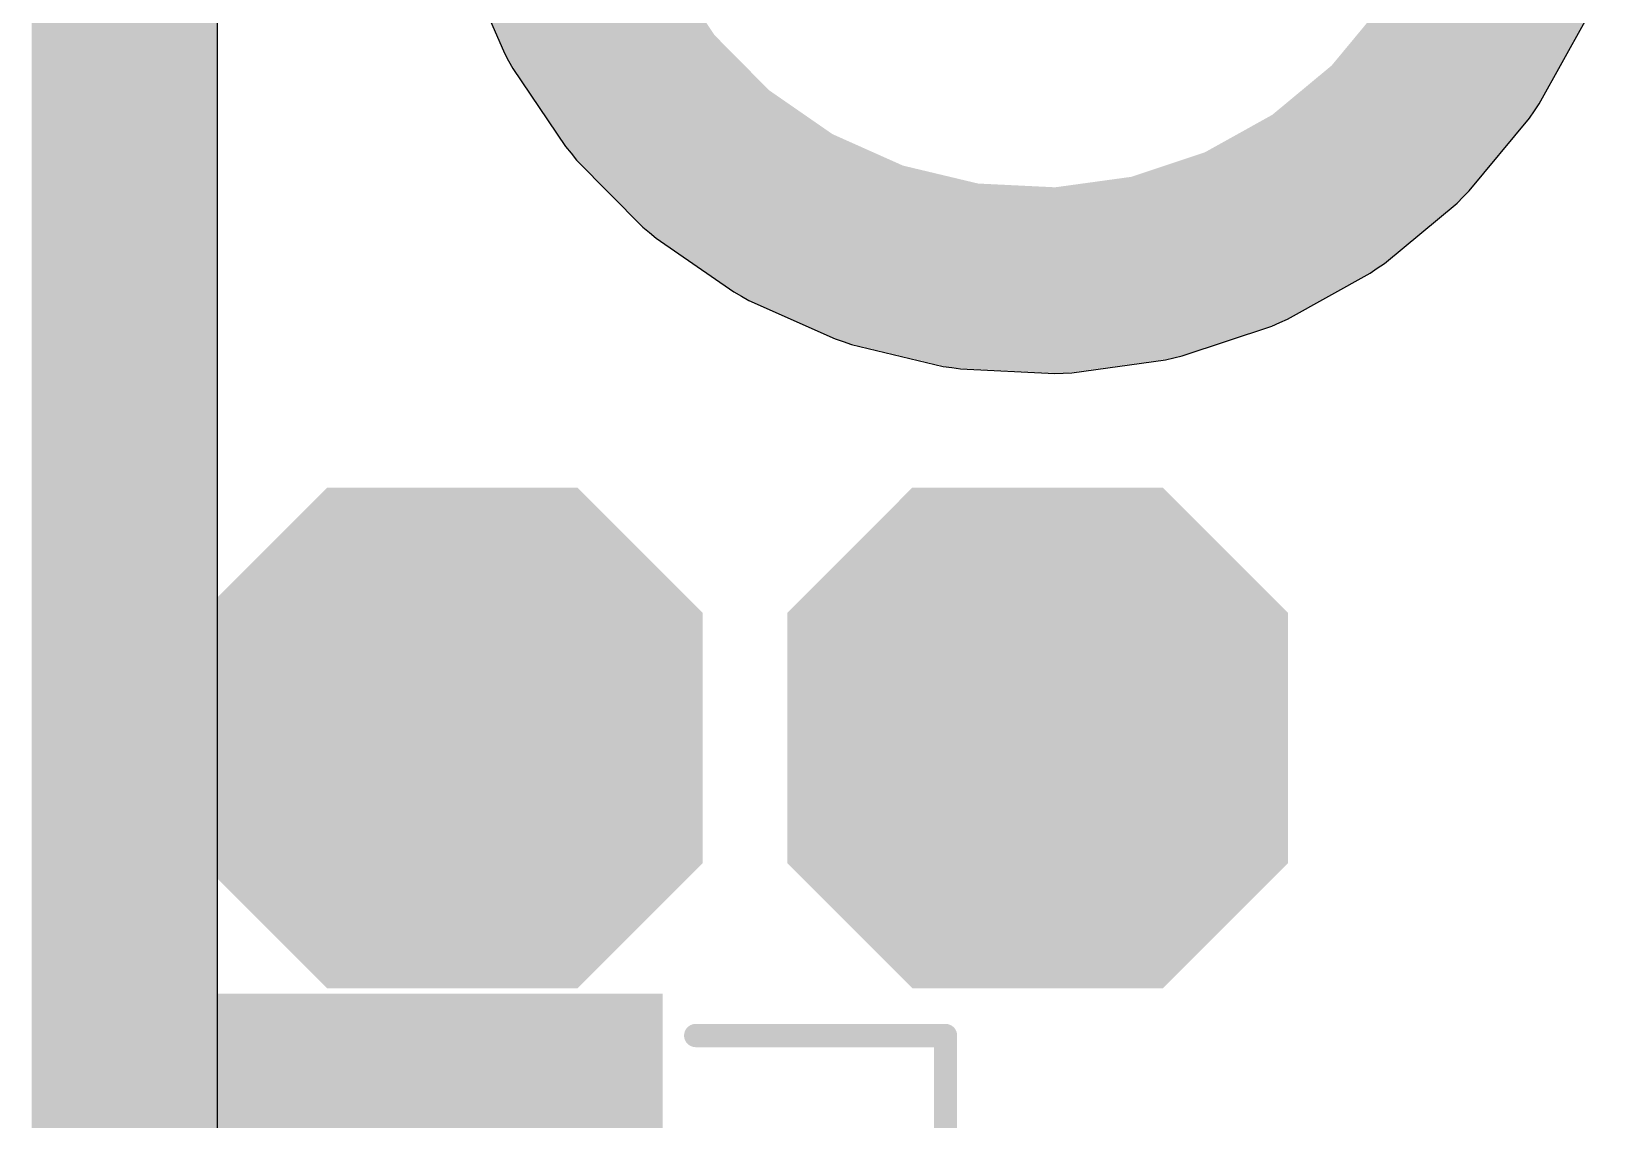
# Model space of a CAD drawing. Header units: inches. Extents: x -5 to 5450, y -4 to 5452.
# Drawn here: x -4.95 to 3.72, y 30.35 to 36.31 of the extents above; entities that cross this region are included whole.
import ezdxf

# ---------------------------------------------------------------- set-up
doc = ezdxf.new("R2010")
doc.units = ezdxf.units.IN
for name, color, linetype in [('Board_outline', 216, 'Continuous'), ('Bottom Layer', 5, 'Continuous'), ('Bottom Solder', 6, 'Continuous'), ('Ground', 76, 'Continuous'), ('Multi-Layer', 9, 'Continuous'), ('Pad Holes', 156, 'Continuous'), ('Power', 16, 'Continuous'), ('Top Layer', 1, 'Continuous'), ('Top Overlay', 2, 'Continuous'), ('Top Paste', 8, 'Continuous'), ('Top Solder', 216, 'Continuous')]:
    doc.layers.add(name, color=color, linetype=linetype)

# ---------------------------------------------------------------- blocks, each defined once
blk = doc.blocks.new('W_______2_54_1_0_103')
at = {"layer": 'Bottom Layer'}
blk.add_hatch(color=5, dxfattribs=at).paths.add_polyline_path([(0.635, 1.27), (-0.635, 1.27), (-1.27, 0.635), (-1.27, -0.635), (-0.635, -1.27), (0.635, -1.27), (1.27, -0.635), (1.27, 0.635)])
at = {"layer": 'Bottom Solder'}
blk.add_hatch(color=6, dxfattribs=at).paths.add_polyline_path([(0.6858, 1.3716), (-0.6858, 1.3716), (-1.3716, 0.6858), (-1.3716, -0.6858), (-0.6858, -1.3716), (0.6858, -1.3716), (1.3716, -0.6858), (1.3716, 0.6858)])
at = {"layer": 'Ground'}
h = blk.add_hatch(color=76, dxfattribs=at)
edge = h.paths.add_edge_path()
edge.add_arc((0, 0), 1.016, 0, 360)
at = {"layer": 'Multi-Layer'}
blk.add_hatch(color=9, dxfattribs=at).paths.add_polyline_path([(0.635, 1.27), (-0.635, 1.27), (-1.27, 0.635), (-1.27, -0.635), (-0.635, -1.27), (0.635, -1.27), (1.27, -0.635), (1.27, 0.635)])
at = {"layer": 'Pad Holes'}
h = blk.add_hatch(color=7, dxfattribs=at)
edge = h.paths.add_edge_path()
edge.add_arc((0, 0), 0.508, 0, 360)
at = {"layer": 'Power'}
h = blk.add_hatch(color=16, dxfattribs=at)
edge = h.paths.add_edge_path()
edge.add_arc((0, 0), 1.016, 0, 360)
at = {"layer": 'Top Layer'}
blk.add_hatch(color=1, dxfattribs=at).paths.add_polyline_path([(0.635, 1.27), (-0.635, 1.27), (-1.27, 0.635), (-1.27, -0.635), (-0.635, -1.27), (0.635, -1.27), (1.27, -0.635), (1.27, 0.635)])
at = {"layer": 'Top Solder'}
blk.add_hatch(color=216, dxfattribs=at).paths.add_polyline_path([(0.6858, 1.3716), (-0.6858, 1.3716), (-1.3716, 0.6858), (-1.3716, -0.6858), (-0.6858, -1.3716), (0.6858, -1.3716), (1.3716, -0.6858), (1.3716, 0.6858)])
blk = doc.blocks.new('W_______2_54_1_0_118')
at = {"layer": 'Bottom Layer'}
blk.add_hatch(color=5, dxfattribs=at).paths.add_polyline_path([(0.635, 1.27), (-0.635, 1.27), (-1.27, 0.635), (-1.27, -0.635), (-0.635, -1.27), (0.635, -1.27), (1.27, -0.635), (1.27, 0.635)])
at = {"layer": 'Bottom Solder'}
blk.add_hatch(color=6, dxfattribs=at).paths.add_polyline_path([(0.6858, 1.3716), (-0.6858, 1.3716), (-1.3716, 0.6858), (-1.3716, -0.6858), (-0.6858, -1.3716), (0.6858, -1.3716), (1.3716, -0.6858), (1.3716, 0.6858)])
at = {"layer": 'Ground'}
h = blk.add_hatch(color=76, dxfattribs=at)
edge = h.paths.add_edge_path()
edge.add_arc((0, 0), 1.016, 0, 360)
at = {"layer": 'Multi-Layer'}
blk.add_hatch(color=9, dxfattribs=at).paths.add_polyline_path([(0.635, 1.27), (-0.635, 1.27), (-1.27, 0.635), (-1.27, -0.635), (-0.635, -1.27), (0.635, -1.27), (1.27, -0.635), (1.27, 0.635)])
at = {"layer": 'Pad Holes'}
h = blk.add_hatch(color=7, dxfattribs=at)
edge = h.paths.add_edge_path()
edge.add_arc((0, 0), 0.508, 0, 360)
at = {"layer": 'Power'}
h = blk.add_hatch(color=16, dxfattribs=at)
edge = h.paths.add_edge_path()
edge.add_arc((0, 0), 1.016, 0, 360)
at = {"layer": 'Top Layer'}
blk.add_hatch(color=1, dxfattribs=at).paths.add_polyline_path([(0.635, 1.27), (-0.635, 1.27), (-1.27, 0.635), (-1.27, -0.635), (-0.635, -1.27), (0.635, -1.27), (1.27, -0.635), (1.27, 0.635)])
at = {"layer": 'Top Solder'}
blk.add_hatch(color=216, dxfattribs=at).paths.add_polyline_path([(0.6858, 1.3716), (-0.6858, 1.3716), (-1.3716, 0.6858), (-1.3716, -0.6858), (-0.6858, -1.3716), (0.6858, -1.3716), (1.3716, -0.6858), (1.3716, 0.6858)])
blk = doc.blocks.new('SM07B_GHS_TB_LF__SN__148')
at = {"layer": 'Top Layer'}
for points in [[(-4.0501824, 2.4499443), (-3.4501836, 2.4499443), (-3.4501836, 0.7499477), (-4.0501824, 0.7499477)], [(-2.8002484, 2.4499443), (-2.2002496, 2.4499443), (-2.2002496, 0.7499477), (-2.8002484, 0.7499477)], [(-1.5500604, 2.4499443), (-0.9500616, 2.4499443), (-0.9500616, 0.7499477), (-1.5500604, 0.7499477)], [(-0.3001264, 2.4499443), (0.2998724, 2.4499443), (0.2998724, 0.7499477), (-0.3001264, 0.7499477)], [(0.9498075999999999, 2.4499443), (1.5498064, 2.4499443), (1.5498064, 0.7499477), (0.9498075999999999, 0.7499477)], [(2.1997416, 2.4499443), (2.7997404, 2.4499443), (2.7997404, 0.7499477), (2.1997416, 0.7499477)], [(3.4499296, 2.4499443), (4.0499284, 2.4499443), (4.0499284, 0.7499477), (3.4499296, 0.7499477)], [(-6.2050676, -0.2499487), (-4.995062399999999, -0.2499487), (-4.995062399999999, -2.9499433), (-6.2050676, -2.9499433)], [(4.995062399999999, -0.2499487), (6.2050676, -0.2499487), (6.2050676, -2.9499433), (4.995062399999999, -2.9499433)]]:
    blk.add_hatch(color=1, dxfattribs=at).paths.add_polyline_path(points)
at = {"layer": 'Top Paste'}
for points in [[(-4.0501824, 2.4499443), (-3.4501836, 2.4499443), (-3.4501836, 0.7499477), (-4.0501824, 0.7499477)], [(-2.8002484, 2.4499443), (-2.2002496, 2.4499443), (-2.2002496, 0.7499477), (-2.8002484, 0.7499477)], [(-1.5500604, 2.4499443), (-0.9500616, 2.4499443), (-0.9500616, 0.7499477), (-1.5500604, 0.7499477)], [(-0.3001264, 2.4499443), (0.2998724, 2.4499443), (0.2998724, 0.7499477), (-0.3001264, 0.7499477)], [(0.9498075999999999, 2.4499443), (1.5498064, 2.4499443), (1.5498064, 0.7499477), (0.9498075999999999, 0.7499477)], [(2.1997416, 2.4499443), (2.7997404, 2.4499443), (2.7997404, 0.7499477), (2.1997416, 0.7499477)], [(3.4499296, 2.4499443), (4.0499284, 2.4499443), (4.0499284, 0.7499477), (3.4499296, 0.7499477)], [(-6.2050676, -0.2499487), (-4.995062399999999, -0.2499487), (-4.995062399999999, -2.9499433), (-6.2050676, -2.9499433)], [(4.995062399999999, -0.2499487), (6.2050676, -0.2499487), (6.2050676, -2.9499433), (4.995062399999999, -2.9499433)]]:
    blk.add_hatch(color=8, dxfattribs=at).paths.add_polyline_path(points)
at = {"layer": 'Top Solder'}
for points in [[(-4.100195, 2.4999569), (-3.400171, 2.4999569), (-3.400171, 0.6999351), (-4.100195, 0.6999351)], [(-2.850261, 2.4999569), (-2.150237, 2.4999569), (-2.150237, 0.6999351), (-2.850261, 0.6999351)], [(-1.600073, 2.4999569), (-0.900049, 2.4999569), (-0.900049, 0.6999351), (-1.600073, 0.6999351)], [(-0.350139, 2.4999569), (0.349885, 2.4999569), (0.349885, 0.6999351), (-0.350139, 0.6999351)], [(0.8997949999999999, 2.4999569), (1.599819, 2.4999569), (1.599819, 0.6999351), (0.8997949999999999, 0.6999351)], [(2.149729, 2.4999569), (2.849753, 2.4999569), (2.849753, 0.6999351), (2.149729, 0.6999351)], [(3.399917, 2.4999569), (4.099941, 2.4999569), (4.099941, 0.6999351), (3.399917, 0.6999351)], [(-6.2550802, -0.1999361), (-4.9450498, -0.1999361), (-4.9450498, -2.9999559), (-6.2550802, -2.9999559)], [(4.9450498, -0.1999361), (6.2550802, -0.1999361), (6.2550802, -2.9999559), (4.9450498, -2.9999559)]]:
    blk.add_hatch(color=216, dxfattribs=at).paths.add_polyline_path(points)
at = {"layer": 'Top Overlay'}
for points, const_width in [([(-4.330064999999999, 1.981454), (-4.457064999999999, 2.108454)], 0.254), ([(-4.457064999999999, 1.854454), (-4.457064999999999, 2.108454)], 0.254), ([(-4.457064999999999, 1.854454), (-4.330064999999999, 1.981454)], 0.254), ([(-6.025134, -0.0188976), (-6.025134, 1.3499338)], 0.12739878), ([(-4.2813224, 1.3499338), (-6.025134, 1.3499338)], 0.12739878), ([(-3.0313122, 1.3499338), (-3.2190436, 1.3499338)], 0.12739878), ([(-1.7813274, 1.3499338), (-1.9690334, 1.3499338)], 0.12739878), ([(-0.5313171999999999, 1.3499338), (-0.7190485999999999, 1.3499338)], 0.12739878), ([(0.7186676, 1.3499338), (0.5309615999999999, 1.3499338)], 0.12739878), ([(1.9686778, 1.3499338), (1.7809464, 1.3499338)], 0.12739878), ([(3.218688, 1.3499338), (3.0309566, 1.3499338)], 0.12739878), ([(4.4686728, 1.3499338), (4.2809668, 1.3499338)], 0.12739878), ([(6.02488, 1.3499338), (4.2810684, 1.3499338)], 0.12739878), ([(6.02488, -0.0188976), (6.02488, 1.3499338)], 0.12739878), ([(-4.7640494, -2.750058), (4.733416999999999, -2.743454)], 0.12739878)]:
    blk.add_lwpolyline(points, dxfattribs=dict(at, const_width=const_width))
for points, const_width in [([(-4.520565, 2.108454, 1), (-4.393565, 2.108454, 1)], 0.127), ([(-4.520565, 2.108454, 1), (-4.393565, 2.108454, 1)], 0.127), ([(-4.393565, 1.981454, 1), (-4.266565, 1.981454, 1)], 0.127), ([(-4.393565, 1.981454, 1), (-4.266565, 1.981454, 1)], 0.127), ([(-4.520565, 1.854454, 1), (-4.393565, 1.854454, 1)], 0.127), ([(-4.520565, 1.854454, 1), (-4.393565, 1.854454, 1)], 0.127), ([(-6.056983059999999, 1.3499338, 1), (-5.99328494, 1.3499338, 1)], 0.06369812), ([(-6.056983059999999, 1.3499338, 1), (-5.99328494, 1.3499338, 1)], 0.06369812), ([(-4.31317146, 1.3499338, 1), (-4.24947334, 1.3499338, 1)], 0.06369812), ([(-3.250892659999999, 1.3499338, 1), (-3.18719454, 1.3499338, 1)], 0.06369812), ([(-3.06316126, 1.3499338, 1), (-2.99946314, 1.3499338, 1)], 0.06369812), ([(-2.00088246, 1.3499338, 1), (-1.93718434, 1.3499338, 1)], 0.06369812), ([(-1.81317646, 1.3499338, 1), (-1.74947834, 1.3499338, 1)], 0.06369812), ([(-0.7508976599999999, 1.3499338, 1), (-0.6871995399999999, 1.3499338, 1)], 0.06369812), ([(-0.56316626, 1.3499338, 1), (-0.49946814, 1.3499338, 1)], 0.06369812), ([(0.49911254, 1.3499338, 1), (0.56281066, 1.3499338, 1)], 0.06369812), ([(0.68681854, 1.3499338, 1), (0.75051666, 1.3499338, 1)], 0.06369812), ([(1.74909734, 1.3499338, 1), (1.81279546, 1.3499338, 1)], 0.06369812), ([(1.93682874, 1.3499338, 1), (2.00052686, 1.3499338, 1)], 0.06369812), ([(2.99910754, 1.3499338, 1), (3.06280566, 1.3499338, 1)], 0.06369812), ([(3.18683894, 1.3499338, 1), (3.25053706, 1.3499338, 1)], 0.06369812), ([(4.24911774, 1.3499338, 1), (4.31281586, 1.3499338, 1)], 0.06369812), ([(4.24921934, 1.3499338, 1), (4.31291746, 1.3499338, 1)], 0.06369812), ([(4.436823739999999, 1.3499338, 1), (4.50052186, 1.3499338, 1)], 0.06369812), ([(5.99303094, 1.3499338, 1), (6.056729059999999, 1.3499338, 1)], 0.06369812), ([(5.99303094, 1.3499338, 1), (6.056729059999999, 1.3499338, 1)], 0.06369812), ([(-6.056983059999999, -0.0188976, 1), (-5.99328494, -0.0188976, 1)], 0.06369812), ([(5.99303094, -0.0188976, 1), (6.056729059999999, -0.0188976, 1)], 0.06369812), ([(-4.79589846, -2.750058, 1), (-4.732200339999999, -2.750058, 1)], 0.06369812), ([(4.701567939999999, -2.743454, 1), (4.765266059999999, -2.743454, 1)], 0.06369812)]:
    blk.add_lwpolyline(points, format="xyb", close=True, dxfattribs=dict(at, const_width=const_width))

msp = doc.modelspace()

# ---------------------------------------------------------------- linework, layer by layer
at = {"layer": 'Board_outline', "const_width": 0.254}
msp.add_lwpolyline([(3.211591239999999, 36.85409952, -0.9163189999999968), (-2.20322902, 38.14640072)], format="xyb", dxfattribs=at)
msp.add_lwpolyline([(3.211591239999999, 36.85409952, -0.9163189999999968), (-2.20322902, 38.14640072)], format="xyb", dxfattribs=at)
msp.add_lwpolyline([(-4.439310399999999, 2.73733006), (-4.439310399999999, 37.73457782)], dxfattribs=at)
msp.add_lwpolyline([(-4.439310399999999, 2.73733006), (-4.439310399999999, 37.73457782)], dxfattribs=at)
at = {"layer": 'Ground'}
for p, q in [((-3.928851679999999, 2.73720814), (-3.928854219999999, 37.73613484)), ((-2.56278888, 36.66408974), (-2.35687362, 36.18943993999999)), ((3.3134681, 35.91229037999999), (3.56468934, 36.36460088)), ((-2.35687362, 36.18943993999999), (-2.33393742, 36.14819288)), ((-2.33393742, 36.14819288), (-2.3113873, 36.10658006)), ((-2.3113873, 36.10658006), (-2.02148694, 35.67803634)), ((3.2866076, 35.8734614), (3.3134681, 35.91229037999999)), ((2.92980364, 35.43603022), (3.2601154, 35.83425904)), ((3.2601154, 35.83425904), (3.2866076, 35.8734614)), ((-2.02148694, 35.67803634), (-1.99132444, 35.64170672)), ((-1.99132444, 35.64170672), (-1.96150484, 35.6049834)), ((-1.96150484, 35.6049834), (-1.59756094, 35.23723458)), ((2.46491252, 35.03867516), (2.862983859999999, 35.36917742)), ((2.862983859999999, 35.36917742), (2.89624008, 35.40281464)), ((2.89624008, 35.40281464), (2.92980364, 35.43603022)), ((-1.59756094, 35.23723458), (-1.56116274, 35.20704414)), ((-1.56116274, 35.20704414), (-1.52513538, 35.17649302)), ((-1.52513538, 35.17649302), (-1.09962442, 34.88215274)), ((2.4257381, 35.01217534), (2.46491252, 35.03867516)), ((1.93472308, 34.73384468), (2.38690912, 34.9852869)), ((2.38690912, 34.9852869), (2.4257381, 35.01217534)), ((-1.09962442, 34.88215274), (-1.05825798, 34.85917844)), ((-1.05825798, 34.85917844), (-1.01724206, 34.8358079)), ((-1.01724206, 34.8358079), (-0.54475888, 34.62497011999999)), ((1.35741918, 34.53199596), (1.84821322, 34.69575484)), ((1.84821322, 34.69575484), (1.89128146, 34.71499788)), ((1.89128146, 34.71499788), (1.93472308, 34.73384468)), ((-0.54475888, 34.62497011999999), (-0.4998593, 34.61001459999999)), ((-0.4998593, 34.61001459999999), (-0.4552416599999999, 34.5946095)), ((-0.4552416599999999, 34.5946095), (0.04801362, 34.47450306)), ((0.75279758, 34.44005304), (1.26537212, 34.5105101)), ((1.26537212, 34.5105101), (1.3113893, 34.52151846)), ((1.3113893, 34.52151846), (1.35741918, 34.53199596)), ((0.04801362, 34.47450306), (0.09484868, 34.46808956)), ((0.09484868, 34.46808956), (0.14158976, 34.46116806)), ((0.14158976, 34.46116806), (0.65836292, 34.43590776)), ((0.65836292, 34.43590776), (0.7054926199999999, 34.4382344)), ((0.7054926199999999, 34.4382344), (0.75279758, 34.44005304))]:
    msp.add_line(p, q, dxfattribs=at)
at = {"layer": 'Ground', "const_width": 1.016}
for points in [[(-4.43931294, 37.73720163999999), (-4.439310399999999, 2.73720052)], [(-2.09449924, 36.86724656), (-1.88858398, 36.39259676)], [(3.11844182, 36.61245408), (3.211591239999999, 36.85409952)], [(2.86722058, 36.16014612), (3.11844182, 36.61245408)], [(-1.88858398, 36.39259676), (-1.59868362, 35.9640505)], [(2.53690882, 35.76191476), (2.86722058, 36.16014612)], [(-1.59868362, 35.9640505), (-1.23473972, 35.59630168)], [(2.13883748, 35.43141249999999), (2.53690882, 35.76191476)], [(-1.23473972, 35.59630168), (-0.80922876, 35.3019614)], [(1.68665144, 35.17997028), (2.13883748, 35.43141249999999)], [(-0.80922876, 35.3019614), (-0.33674558, 35.09112362)], [(1.1958574, 35.01621394), (1.68665144, 35.17997028)], [(-0.33674558, 35.09112362), (0.16651224, 34.97101718)], [(0.16651224, 34.97101718), (0.6832854, 34.94575688)], [(0.6832854, 34.94575688), (1.1958574, 35.01621394)]]:
    msp.add_lwpolyline(points, dxfattribs=at)
at = {"layer": 'Ground', "const_width": 0.508}
for points in [[(2.86444182, 36.61245408, 1), (3.37244182, 36.61245408, 1)], [(2.86444182, 36.61245408, 1), (3.37244182, 36.61245408, 1)], [(-2.14258398, 36.39259676, 1), (-1.63458398, 36.39259676, 1)], [(-2.14258398, 36.39259676, 1), (-1.63458398, 36.39259676, 1)], [(2.61322058, 36.16014612, 1), (3.12122058, 36.16014612, 1)], [(2.61322058, 36.16014612, 1), (3.12122058, 36.16014612, 1)], [(-1.85268362, 35.9640505, 1), (-1.34468362, 35.9640505, 1)], [(-1.85268362, 35.9640505, 1), (-1.34468362, 35.9640505, 1)], [(2.28290882, 35.76191476, 1), (2.79090882, 35.76191476, 1)], [(2.28290882, 35.76191476, 1), (2.79090882, 35.76191476, 1)], [(-1.48873972, 35.59630168, 1), (-0.98073972, 35.59630168, 1)], [(-1.48873972, 35.59630168, 1), (-0.98073972, 35.59630168, 1)], [(1.88483748, 35.43141249999999, 1), (2.39283748, 35.43141249999999, 1)], [(1.88483748, 35.43141249999999, 1), (2.39283748, 35.43141249999999, 1)], [(-1.06322876, 35.3019614, 1), (-0.55522876, 35.3019614, 1)], [(-1.06322876, 35.3019614, 1), (-0.55522876, 35.3019614, 1)], [(1.43265144, 35.17997028, 1), (1.94065144, 35.17997028, 1)], [(1.43265144, 35.17997028, 1), (1.94065144, 35.17997028, 1)], [(-0.59074558, 35.09112362, 1), (-0.08274558, 35.09112362, 1)], [(-0.59074558, 35.09112362, 1), (-0.08274558, 35.09112362, 1)], [(-0.08748776, 34.97101718, 1), (0.42051224, 34.97101718, 1)], [(-0.08748776, 34.97101718, 1), (0.42051224, 34.97101718, 1)], [(0.4292854, 34.94575688, 1), (0.9372854, 34.94575688, 1)], [(0.4292854, 34.94575688, 1), (0.9372854, 34.94575688, 1)], [(0.9418574000000001, 35.01621394, 1), (1.4498574, 35.01621394, 1)], [(0.9418574000000001, 35.01621394, 1), (1.4498574, 35.01621394, 1)]]:
    msp.add_lwpolyline(points, format="xyb", close=True, dxfattribs=at)
at = {"layer": 'Power'}
for p, q in [((-3.928851679999999, 2.73720814), (-3.928854219999999, 37.73613484)), ((-2.56278888, 36.66408974), (-2.35687362, 36.18943993999999)), ((3.3134681, 35.91229037999999), (3.56468934, 36.36460088)), ((-2.35687362, 36.18943993999999), (-2.33393742, 36.14819288)), ((-2.33393742, 36.14819288), (-2.3113873, 36.10658006)), ((-2.3113873, 36.10658006), (-2.02148694, 35.67803634)), ((3.2866076, 35.8734614), (3.3134681, 35.91229037999999)), ((2.92980364, 35.43603022), (3.2601154, 35.83425904)), ((3.2601154, 35.83425904), (3.2866076, 35.8734614)), ((-2.02148694, 35.67803634), (-1.99132444, 35.64170672)), ((-1.99132444, 35.64170672), (-1.96150484, 35.6049834)), ((-1.96150484, 35.6049834), (-1.59756094, 35.23723458)), ((2.46491252, 35.03867516), (2.862983859999999, 35.36917742)), ((2.862983859999999, 35.36917742), (2.89624008, 35.40281464)), ((2.89624008, 35.40281464), (2.92980364, 35.43603022)), ((-1.59756094, 35.23723458), (-1.56116274, 35.20704414)), ((-1.56116274, 35.20704414), (-1.52513538, 35.17649302)), ((-1.52513538, 35.17649302), (-1.09962442, 34.88215274)), ((2.4257381, 35.01217534), (2.46491252, 35.03867516)), ((1.93472308, 34.73384468), (2.38690912, 34.9852869)), ((2.38690912, 34.9852869), (2.4257381, 35.01217534)), ((-1.09962442, 34.88215274), (-1.05825798, 34.85917844)), ((-1.05825798, 34.85917844), (-1.01724206, 34.8358079)), ((-1.01724206, 34.8358079), (-0.54475888, 34.62497011999999)), ((1.35741918, 34.53199596), (1.84821322, 34.69575484)), ((1.84821322, 34.69575484), (1.89128146, 34.71499788)), ((1.89128146, 34.71499788), (1.93472308, 34.73384468)), ((-0.54475888, 34.62497011999999), (-0.4998593, 34.61001459999999)), ((-0.4998593, 34.61001459999999), (-0.4552416599999999, 34.5946095)), ((-0.4552416599999999, 34.5946095), (0.04801362, 34.47450306)), ((0.75279758, 34.44005304), (1.26537212, 34.5105101)), ((1.26537212, 34.5105101), (1.3113893, 34.52151846)), ((1.3113893, 34.52151846), (1.35741918, 34.53199596)), ((0.04801362, 34.47450306), (0.09484868, 34.46808956)), ((0.09484868, 34.46808956), (0.14158976, 34.46116806)), ((0.14158976, 34.46116806), (0.65836292, 34.43590776)), ((0.65836292, 34.43590776), (0.7054926199999999, 34.4382344)), ((0.7054926199999999, 34.4382344), (0.75279758, 34.44005304))]:
    msp.add_line(p, q, dxfattribs=at)
at = {"layer": 'Power', "const_width": 1.016}
for points in [[(-4.43931294, 37.73720163999999), (-4.439310399999999, 2.73720052)], [(-2.09449924, 36.86724656), (-1.88858398, 36.39259676)], [(3.11844182, 36.61245408), (3.211591239999999, 36.85409952)], [(2.86722058, 36.16014612), (3.11844182, 36.61245408)], [(-1.88858398, 36.39259676), (-1.59868362, 35.9640505)], [(2.53690882, 35.76191476), (2.86722058, 36.16014612)], [(-1.59868362, 35.9640505), (-1.23473972, 35.59630168)], [(2.13883748, 35.43141249999999), (2.53690882, 35.76191476)], [(-1.23473972, 35.59630168), (-0.80922876, 35.3019614)], [(1.68665144, 35.17997028), (2.13883748, 35.43141249999999)], [(-0.80922876, 35.3019614), (-0.33674558, 35.09112362)], [(1.1958574, 35.01621394), (1.68665144, 35.17997028)], [(-0.33674558, 35.09112362), (0.16651224, 34.97101718)], [(0.16651224, 34.97101718), (0.6832854, 34.94575688)], [(0.6832854, 34.94575688), (1.1958574, 35.01621394)]]:
    msp.add_lwpolyline(points, dxfattribs=at)
at = {"layer": 'Power', "const_width": 0.508}
for points in [[(2.86444182, 36.61245408, 1), (3.37244182, 36.61245408, 1)], [(2.86444182, 36.61245408, 1), (3.37244182, 36.61245408, 1)], [(-2.14258398, 36.39259676, 1), (-1.63458398, 36.39259676, 1)], [(-2.14258398, 36.39259676, 1), (-1.63458398, 36.39259676, 1)], [(2.61322058, 36.16014612, 1), (3.12122058, 36.16014612, 1)], [(2.61322058, 36.16014612, 1), (3.12122058, 36.16014612, 1)], [(-1.85268362, 35.9640505, 1), (-1.34468362, 35.9640505, 1)], [(-1.85268362, 35.9640505, 1), (-1.34468362, 35.9640505, 1)], [(2.28290882, 35.76191476, 1), (2.79090882, 35.76191476, 1)], [(2.28290882, 35.76191476, 1), (2.79090882, 35.76191476, 1)], [(-1.48873972, 35.59630168, 1), (-0.98073972, 35.59630168, 1)], [(-1.48873972, 35.59630168, 1), (-0.98073972, 35.59630168, 1)], [(1.88483748, 35.43141249999999, 1), (2.39283748, 35.43141249999999, 1)], [(1.88483748, 35.43141249999999, 1), (2.39283748, 35.43141249999999, 1)], [(-1.06322876, 35.3019614, 1), (-0.55522876, 35.3019614, 1)], [(-1.06322876, 35.3019614, 1), (-0.55522876, 35.3019614, 1)], [(1.43265144, 35.17997028, 1), (1.94065144, 35.17997028, 1)], [(1.43265144, 35.17997028, 1), (1.94065144, 35.17997028, 1)], [(-0.59074558, 35.09112362, 1), (-0.08274558, 35.09112362, 1)], [(-0.59074558, 35.09112362, 1), (-0.08274558, 35.09112362, 1)], [(-0.08748776, 34.97101718, 1), (0.42051224, 34.97101718, 1)], [(-0.08748776, 34.97101718, 1), (0.42051224, 34.97101718, 1)], [(0.4292854, 34.94575688, 1), (0.9372854, 34.94575688, 1)], [(0.4292854, 34.94575688, 1), (0.9372854, 34.94575688, 1)], [(0.9418574000000001, 35.01621394, 1), (1.4498574, 35.01621394, 1)], [(0.9418574000000001, 35.01621394, 1), (1.4498574, 35.01621394, 1)]]:
    msp.add_lwpolyline(points, format="xyb", close=True, dxfattribs=at)

# ---------------------------------------------------------------- block references
at = {"rotation": 270}
for name, p in [('W_______2_54_1_0_103', (-2.64183622, 32.43934583999999)), ('W_______2_54_1_0_118', (0.5647436, 32.43934583999999)), ('SM07B_GHS_TB_LF__SN__148', (-1.2897104, 24.78440306))]:
    msp.add_blockref(name, p, dxfattribs=at)

doc.saveas('drawing.dxf')
